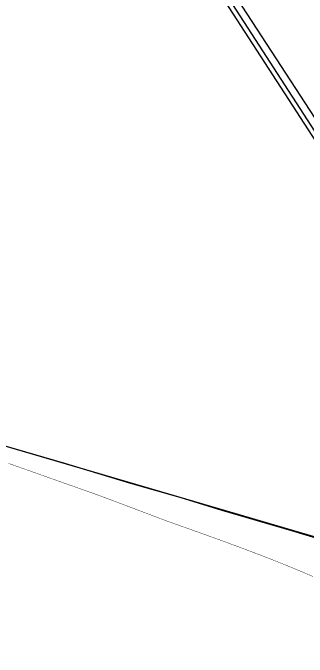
# Model space of a CAD drawing. Header units: millimetres. Extents: x 111502 to 977541, y 8702 to 1044108.
# Drawn here: x 489421.5 to 489569.2, y 243066.6 to 243389.8 of the extents above; entities that cross this region are included whole.
import ezdxf

# ---------------------------------------------------------------- set-up
doc = ezdxf.new("R2010")
doc.units = ezdxf.units.MM
doc.header["$LTSCALE"] = 0.25
doc.linetypes.add('DASHED2', pattern=[9.525, 6.35, -3.175])
doc.layers.add('E HVSS As Laid HV', color=10, linetype='Continuous')
doc.layers.add('X HVSS Site Background', color=8, linetype='Continuous')

# ---------------------------------------------------------------- blocks, each defined once
blk = doc.blocks.new('Gas OS')
at = {"layer": 'X HVSS Site Background'}
for points in [[(1450.95, -617.24), (1261.2, -326.04), (1256.19, -314.45), (1269.29, -304.91)], [(1450.95, -623.61), (1374.08, -506.79), (1258.25, -327.77), (1252.68, -316.99), (1249.6, -319.25), (1437.41, -608.72)], [(874.78, -661.7), (905.46, -635.08), (938.06, -602.48), (960.36, -577.59), (1007.68, -517.94), (1085.11, -539.17), (1420.93, -637.56), (1450.96, -647.73)]]:
    blk.add_lwpolyline(points, dxfattribs=at)
at = {"layer": 'X HVSS Site Background', "const_width": 0.2, "flags": 128}
blk.add_lwpolyline([(1150.97, -566.69), (1159.42, -569.67), (1167.5, -572.53), (1176.1, -575.58), (1183.78, -578.3), (1196.39, -582.76), (1200.67, -584.37), (1205.27, -586.1), (1208.41, -587.28), (1211.29, -588.37), (1215.61, -589.99), (1220.06, -591.67), (1225.29, -593.64), (1230.74, -595.69), (1235.29, -597.32), (1240.74, -599.25), (1245.17, -600.83), (1249.52, -602.38), (1252.01, -603.27), (1257.17, -605.14), (1262.91, -607.24), (1268.59, -609.35), (1274.48, -611.57), (1279.62, -613.55), (1284.33, -615.39), (1289.65, -617.52), (1293.74, -619.18), (1299.2, -621.46), (1304.01, -623.52)], dxfattribs=at)
blk = doc.blocks.new('OS MAP 060722')
at = {"layer": 'X HVSS Site Background', "flags": 128}
blk.add_lwpolyline([(465.3, 4086.26), (489.52, 4079.99), (489.52, 4079.99), (510.72, 4074.09), (510.72, 4074.09), (542.72, 4064.99), (542.72, 4064.99), (581.92, 4053.45), (581.92, 4053.45), (636.88, 4037.56), (636.88, 4037.56), (669.96, 4027.56), (669.96, 4027.56), (694.69, 4020.5), (694.69, 4020.5), (715.78, 4013.95), (715.78, 4013.95), (750.87, 4003.78), (750.87, 4003.78), (766.86, 3998.97)], dxfattribs=at)

msp = doc.modelspace()

# ---------------------------------------------------------------- linework, layer by layer
at = {"lineweight": 0}
msp.add_circle((488727.82, 239008.33), 11388.42, dxfattribs=at)

# ---------------------------------------------------------------- block references
at = {"layer": 'E HVSS As Laid HV', "linetype": 'DASHED2', "lineweight": 0}
msp.add_blockref('OS MAP 060722', (488810.58, 239126.31), dxfattribs=at)
at = {"layer": 'X HVSS Site Background', "lineweight": 0}
msp.add_blockref('Gas OS', (488268.18, 243730.52), dxfattribs=at)

doc.saveas('drawing.dxf')
